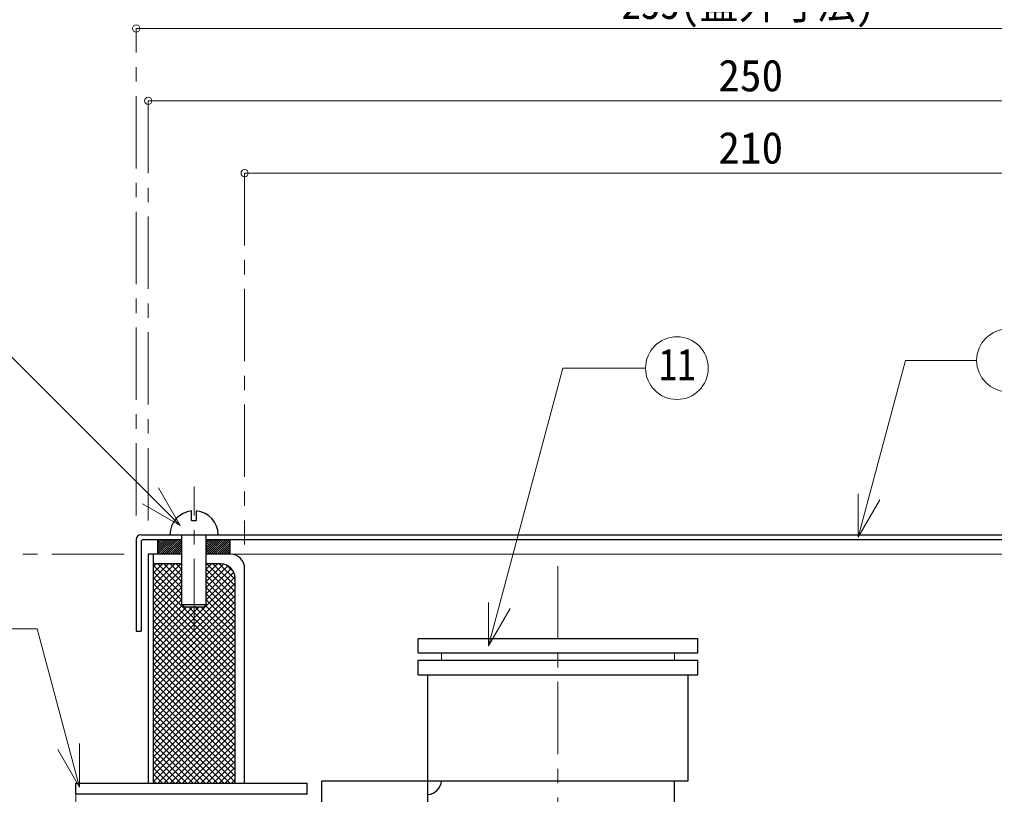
# Model space of a CAD drawing. Units: millimetres, scale not verified. Extents: x -637 to 578, y -407 to 436.
# Drawn here: x -406.5 to -204.3, y -7.3 to 153.4 of the extents above; entities that cross this region are included whole.
import ezdxf
from ezdxf.enums import TextEntityAlignment as Align

# ---------------------------------------------------------------- set-up
doc = ezdxf.new("R2010")
doc.units = ezdxf.units.MM
doc.header["$LTSCALE"] = 3
doc.header["$PDMODE"] = 32
doc.header["$PDSIZE"] = 1.5
doc.linetypes.add('CHAIN1', pattern=[8, 5, -1, 1, -1])
doc.layers.add('0-0', color=4, linetype='Continuous', lineweight=9)
doc.styles.add('ＭＳ ゴシック', font='')
doc.styles.get('ＭＳ ゴシック').set_extended_font_data('MS Gothic')

msp = doc.modelspace()

# ---------------------------------------------------------------- linework, layer by layer
at = {"layer": '0-0'}
for p, q in [((-382.34, 151.574), (-127.34, 151.574)), ((-129.84, 136.574), (-379.84, 136.574)), ((-359.84, 121.574), (-149.84, 121.574)), ((-377.84, 42.605), (-374.872, 45.574)), ((-377.84, 43.03), (-375.296, 45.574)), ((-377.84, 43.454), (-375.72, 45.574)), ((-377.84, 43.878), (-376.144, 45.574)), ((-377.84, 44.302), (-376.569, 45.574)), ((-377.84, 44.727), (-376.993, 45.574)), ((-377.84, 45.151), (-377.417, 45.574)), ((-377.447, 42.574), (-374.447, 45.574)), ((-377.023, 42.574), (-374.023, 45.574)), ((-376.599, 42.574), (-373.599, 45.574)), ((-376.175, 42.574), (-373.175, 45.574)), ((-375.75, 42.574), (-372.84, 45.484)), ((-375.326, 42.574), (-372.84, 45.06)), ((-374.902, 42.574), (-372.84, 44.635)), ((-367.84, 42.847), (-365.114, 45.574)), ((-367.84, 43.272), (-365.538, 45.574)), ((-367.84, 43.696), (-365.962, 45.574)), ((-367.84, 44.12), (-366.386, 45.574)), ((-367.84, 44.544), (-366.811, 45.574)), ((-367.84, 44.969), (-367.235, 45.574)), ((-367.84, 45.393), (-367.659, 45.574)), ((-367.689, 42.574), (-364.689, 45.574)), ((-367.265, 42.574), (-364.265, 45.574)), ((-366.841, 42.574), (-363.841, 45.574)), ((-366.417, 42.574), (-363.417, 45.574)), ((-365.992, 42.574), (-362.992, 45.574)), ((-365.568, 42.574), (-362.84, 45.302)), ((-365.144, 42.574), (-362.84, 44.877)), ((-374.478, 42.574), (-372.84, 44.211)), ((-374.053, 42.574), (-372.84, 43.787)), ((-373.629, 42.574), (-372.84, 43.363)), ((-373.205, 42.574), (-372.84, 42.938)), ((-364.72, 42.574), (-362.84, 44.453)), ((-364.295, 42.574), (-362.84, 44.029)), ((-363.871, 42.574), (-362.84, 43.605)), ((-363.447, 42.574), (-362.84, 43.18)), ((-363.022, 42.574), (-362.84, 42.756)), ((-146.84, 42.574), (-362.84, 42.574)), ((-378.84, 34.817), (-373.083, 40.574)), ((-378.84, 36.09), (-374.356, 40.574)), ((-378.84, 37.363), (-375.629, 40.574)), ((-378.84, 38.635), (-376.902, 40.574)), ((-378.84, 39.908), (-378.175, 40.574)), ((-377.864, 40.574), (-372.84, 35.55)), ((-376.591, 40.574), (-372.84, 36.823)), ((-375.318, 40.574), (-372.84, 38.096)), ((-374.046, 40.574), (-372.84, 39.369)), ((-367.84, 38.18), (-365.447, 40.574)), ((-367.84, 39.453), (-366.72, 40.574)), ((-367.84, 36.908), (-364.236, 40.512)), ((-367.682, 40.574), (-361.84, 34.733)), ((-366.409, 40.574), (-361.84, 36.006)), ((-365.136, 40.574), (-361.84, 37.278)), ((-378.84, 40.278), (-372.84, 34.278)), ((-378.84, 33.544), (-372.84, 39.544)), ((-378.84, 39.005), (-372.84, 33.005)), ((-367.84, 35.635), (-363.317, 40.158)), ((-367.84, 34.362), (-362.616, 39.587)), ((-367.84, 39.46), (-361.84, 33.46)), ((-367.84, 33.089), (-362.111, 38.819)), ((-363.59, 40.301), (-362.113, 38.824)), ((-378.84, 32.272), (-372.84, 38.272)), ((-378.84, 20.816), (-361.849, 37.807)), ((-378.84, 37.732), (-361.84, 20.732)), ((-378.84, 30.999), (-372.84, 36.999)), ((-378.84, 19.544), (-361.84, 36.544)), ((-378.84, 36.459), (-361.84, 19.459)), ((-367.84, 38.187), (-361.84, 32.187)), ((-367.84, 36.914), (-361.84, 30.914)), ((-378.84, 29.726), (-372.84, 35.726)), ((-378.84, 18.271), (-361.84, 35.271)), ((-378.84, 35.186), (-361.84, 18.186)), ((-378.84, 28.453), (-372.84, 34.453)), ((-367.84, 35.642), (-361.84, 29.642)), ((-378.84, 16.998), (-361.84, 33.998)), ((-378.84, 33.914), (-361.84, 16.914)), ((-378.84, 27.18), (-372.84, 33.18)), ((-378.84, 15.725), (-361.84, 32.725)), ((-378.84, 32.641), (-361.84, 15.641)), ((-367.84, 34.369), (-361.84, 28.369)), ((-367.84, 33.096), (-361.84, 27.096)), ((-378.84, 25.908), (-372.757, 31.991)), ((-378.84, 22.089), (-369.356, 31.574)), ((-378.84, 23.362), (-370.628, 31.574)), ((-378.84, 24.635), (-371.901, 31.574)), ((-378.84, 14.452), (-361.84, 31.452)), ((-378.84, 31.368), (-361.84, 14.368)), ((-371.41, 31.574), (-361.84, 22.005)), ((-370.137, 31.574), (-361.84, 23.278)), ((-368.864, 31.574), (-361.84, 24.55)), ((-367.966, 31.949), (-361.84, 25.823)), ((-378.84, 13.18), (-361.84, 30.18)), ((-378.84, 30.095), (-361.84, 13.095)), ((-378.84, 11.907), (-361.84, 28.907)), ((-378.84, 28.823), (-361.84, 11.823)), ((-378.84, 10.634), (-361.84, 27.634)), ((-378.84, 27.55), (-361.84, 10.55)), ((-378.84, 9.361), (-361.84, 26.361)), ((-378.84, 26.277), (-361.84, 9.277)), ((-378.84, 8.088), (-361.84, 25.088)), ((-378.84, 25.004), (-361.84, 8.004)), ((-378.84, 6.816), (-361.84, 23.816)), ((-378.84, 23.731), (-361.84, 6.731)), ((-378.84, 5.543), (-361.84, 22.543)), ((-378.84, 22.459), (-361.84, 5.459)), ((-378.84, 4.27), (-361.84, 21.27)), ((-378.84, 21.186), (-361.84, 4.186)), ((-378.84, 2.997), (-361.84, 19.997)), ((-378.84, 19.913), (-361.84, 2.913)), ((-378.84, 1.724), (-361.84, 18.724)), ((-378.84, 18.64), (-361.84, 1.64)), ((-378.84, 0.452), (-361.84, 17.452)), ((-378.84, 17.367), (-361.84, 0.367)), ((-378.84, -0.821), (-361.84, 16.179)), ((-378.84, 16.095), (-361.84, -0.905)), ((-378.84, -2.094), (-361.84, 14.906)), ((-378.84, 14.822), (-361.84, -2.178)), ((-378.84, -3.367), (-361.84, 13.633)), ((-378.84, 13.549), (-361.84, -3.451)), ((-378.84, -4.639), (-361.84, 12.361)), ((-378.84, 12.276), (-361.84, -4.724)), ((-378.84, 11.003), (-362.911, -4.926)), ((-377.854, -4.926), (-361.84, 11.088)), ((-378.84, 9.731), (-364.184, -4.926)), ((-378.84, 8.458), (-365.457, -4.926)), ((-376.581, -4.926), (-361.84, 9.815)), ((-375.309, -4.926), (-361.84, 8.542)), ((-378.84, 7.185), (-366.729, -4.926)), ((-374.036, -4.926), (-361.84, 7.269)), ((-378.84, 5.912), (-368.002, -4.926)), ((-378.84, 4.639), (-369.275, -4.926)), ((-372.763, -4.926), (-361.84, 5.997)), ((-371.49, -4.926), (-361.84, 4.724)), ((-378.84, 3.367), (-370.548, -4.926)), ((-378.84, 2.094), (-371.82, -4.926)), ((-370.217, -4.926), (-361.84, 3.451)), ((-368.945, -4.926), (-361.84, 2.178)), ((-378.84, 0.821), (-373.093, -4.926)), ((-367.672, -4.926), (-361.84, 0.905)), ((-378.84, -0.452), (-374.366, -4.926)), ((-378.84, -1.724), (-375.639, -4.926)), ((-366.399, -4.926), (-361.84, -0.367)), ((-365.126, -4.926), (-361.84, -1.64)), ((-378.84, -2.997), (-376.912, -4.926)), ((-363.853, -4.926), (-361.84, -2.913)), ((-378.84, -4.27), (-378.184, -4.926)), ((-362.581, -4.926), (-361.84, -4.186))]:
    msp.add_line(p, q, dxfattribs=at)
at = {"layer": '0-0', "linetype": 'CHAIN1'}
for p, q in [((-382.34, 50.574), (-382.34, 151.574)), ((-379.84, 136.574), (-379.84, 47.574)), ((-359.84, 121.574), (-359.84, 44.574)), ((-370.34, 26.574), (-370.34, 56.574)), ((-384.84, 42.574), (-497.34, 42.574)), ((-294.84, 40.074), (-294.84, -174.426))]:
    msp.add_line(p, q, dxfattribs=at)
at = {"layer": '0-0', "color": 7, "lineweight": 18}
for p, q in [((-309.259, 23.523), (-293.819, 81.147)), ((-276.669, 81.147), (-293.819, 81.147)), ((-232.595, 46.074), (-222.766, 82.757)), ((-207.992, 82.757), (-222.766, 82.757)), ((-373.206, 48.501), (-377.706, 56.296)), ((-232.595, 46.074), (-232.595, 55.074)), ((-373.206, 48.501), (-381.001, 53.001)), ((-232.595, 46.074), (-228.095, 53.868)), ((-309.259, 23.523), (-309.259, 32.523)), ((-309.259, 23.523), (-304.759, 31.318)), ((-318.99, 22.074), (-318.99, 20.574)), ((-270.69, 22.074), (-270.69, 20.574)), ((-394.082, -5.723), (-398.582, 2.071)), ((-394.082, -5.723), (-394.082, 3.277)), ((-394.84, -7.126), (-394.84, -55.726)), ((-346.84, -7.126), (-346.84, -7.276))]:
    msp.add_line(p, q, dxfattribs=at)
at = {"layer": '0-0', "color": 5, "lineweight": 25}
for p, q in [((-370.84, 49.574), (-370.84, 51.549)), ((-381.34, 46.574), (-128.34, 46.574)), ((-372.84, 32.074), (-372.84, 46.574)), ((-367.84, 32.074), (-367.84, 46.574)), ((-382.34, 45.574), (-382.34, 26.574)), ((-381.34, 45.074), (-381.34, 26.574)), ((-380.84, 45.574), (-372.84, 45.574)), ((-377.84, 42.574), (-377.84, 45.574)), ((-367.84, 45.574), (-141.84, 45.574)), ((-362.84, 42.574), (-362.84, 45.574)), ((-379.84, 42.574), (-379.84, -4.926)), ((-372.84, 42.574), (-379.84, 42.574)), ((-378.84, 42.574), (-378.84, -4.926)), ((-362.84, 42.574), (-367.84, 42.574)), ((-372.84, 40.574), (-378.84, 40.574)), ((-364.84, 40.574), (-367.84, 40.574)), ((-359.84, -4.926), (-359.84, 39.574)), ((-361.84, -4.926), (-361.84, 37.574)), ((-367.84, 32.074), (-372.84, 32.074)), ((-372.34, 31.574), (-372.84, 32.074)), ((-368.34, 31.574), (-372.34, 31.574)), ((-368.34, 31.574), (-367.84, 32.074)), ((-382.34, 26.574), (-381.34, 26.574)), ((-323.84, 22.074), (-323.84, 25.074)), ((-323.84, 25.074), (-265.84, 25.074)), ((-265.84, 22.074), (-265.84, 25.074)), ((-323.84, 22.074), (-265.84, 22.074)), ((-323.84, 17.574), (-323.84, 20.574)), ((-323.84, 20.574), (-265.84, 20.574)), ((-265.84, 17.574), (-265.84, 20.574)), ((-323.84, 17.574), (-265.84, 17.574)), ((-321.84, -80.426), (-321.84, 17.574)), ((-267.84, -4.426), (-267.84, 17.574)), ((-394.84, -4.926), (-346.84, -4.926)), ((-394.84, -7.126), (-394.84, -4.926)), ((-346.84, -7.126), (-346.84, -4.926)), ((-343.84, -58.426), (-343.84, -4.426)), ((-343.84, -4.426), (-267.84, -4.426)), ((-270.69, -58.426), (-270.69, -4.426)), ((-394.84, -7.126), (-346.84, -7.126))]:
    msp.add_line(p, q, dxfattribs=at)
at = {"layer": '0-0', "color": 7, "lineweight": 18}
for points in [[(-373.206, 48.501), (-409.22, 84.515), (-433.371, 84.515)], [(-394.082, -5.723), (-402.868, 27.064), (-418.601, 27.064)]]:
    msp.add_lwpolyline(points, dxfattribs=at)
at = {"layer": '0-0', "color": 5, "lineweight": 25}
msp.add_lwpolyline([(-370.84, 49.574), (-369.84, 49.574), (-369.84, 51.549)], dxfattribs=at)
at = {"layer": '0-0', "color": 7, "lineweight": 18}
for centre in [(-201.492, 82.757), (-270.169, 81.147)]:
    msp.add_circle(centre, 6.5, dxfattribs=at)
at = {"layer": '0-0', "color": 5, "lineweight": 25}
for centre, radius, start, end in [((-370.34, 46.574), 5, 95.73917, 180), ((-370.34, 46.574), 5, 0, 84.26083), ((-381.34, 45.574), 1, 90, 180), ((-380.84, 45.074), 0.5, 90, 180), ((-362.84, 39.574), 3, 0, 90), ((-364.84, 37.574), 3, 0, 90), ((-322.009, -4.257), 3.024, 273.20304, 356.79696)]:
    msp.add_arc(centre, radius, start, end, dxfattribs=at)
at = {"layer": '0-0', "color": 1}
for p in [(-382.34, 151.574), (-379.84, 136.574), (-359.84, 121.574)]:
    msp.add_point(p, dxfattribs=at)

# ---------------------------------------------------------------- texts
at = {"layer": '0-0', "color": 7, "style": 'ＭＳ ゴシック'}
for s, width, p in [('255(蓋外寸法)', 0.9, (-281.653, 151.574)), ('11', 0.85, (-273.919, 76.647))]:
    msp.add_text(s, height=6.598, dxfattribs=dict(at, width=width)).set_placement(p, align=Align.BOTTOM_LEFT)
for s, p in [('250', (-261.59, 136.574)), ('210', (-261.59, 121.574))]:
    msp.add_text(s, height=6.598, dxfattribs=at).set_placement(p, align=Align.BOTTOM_LEFT)

doc.saveas('drawing.dxf')
